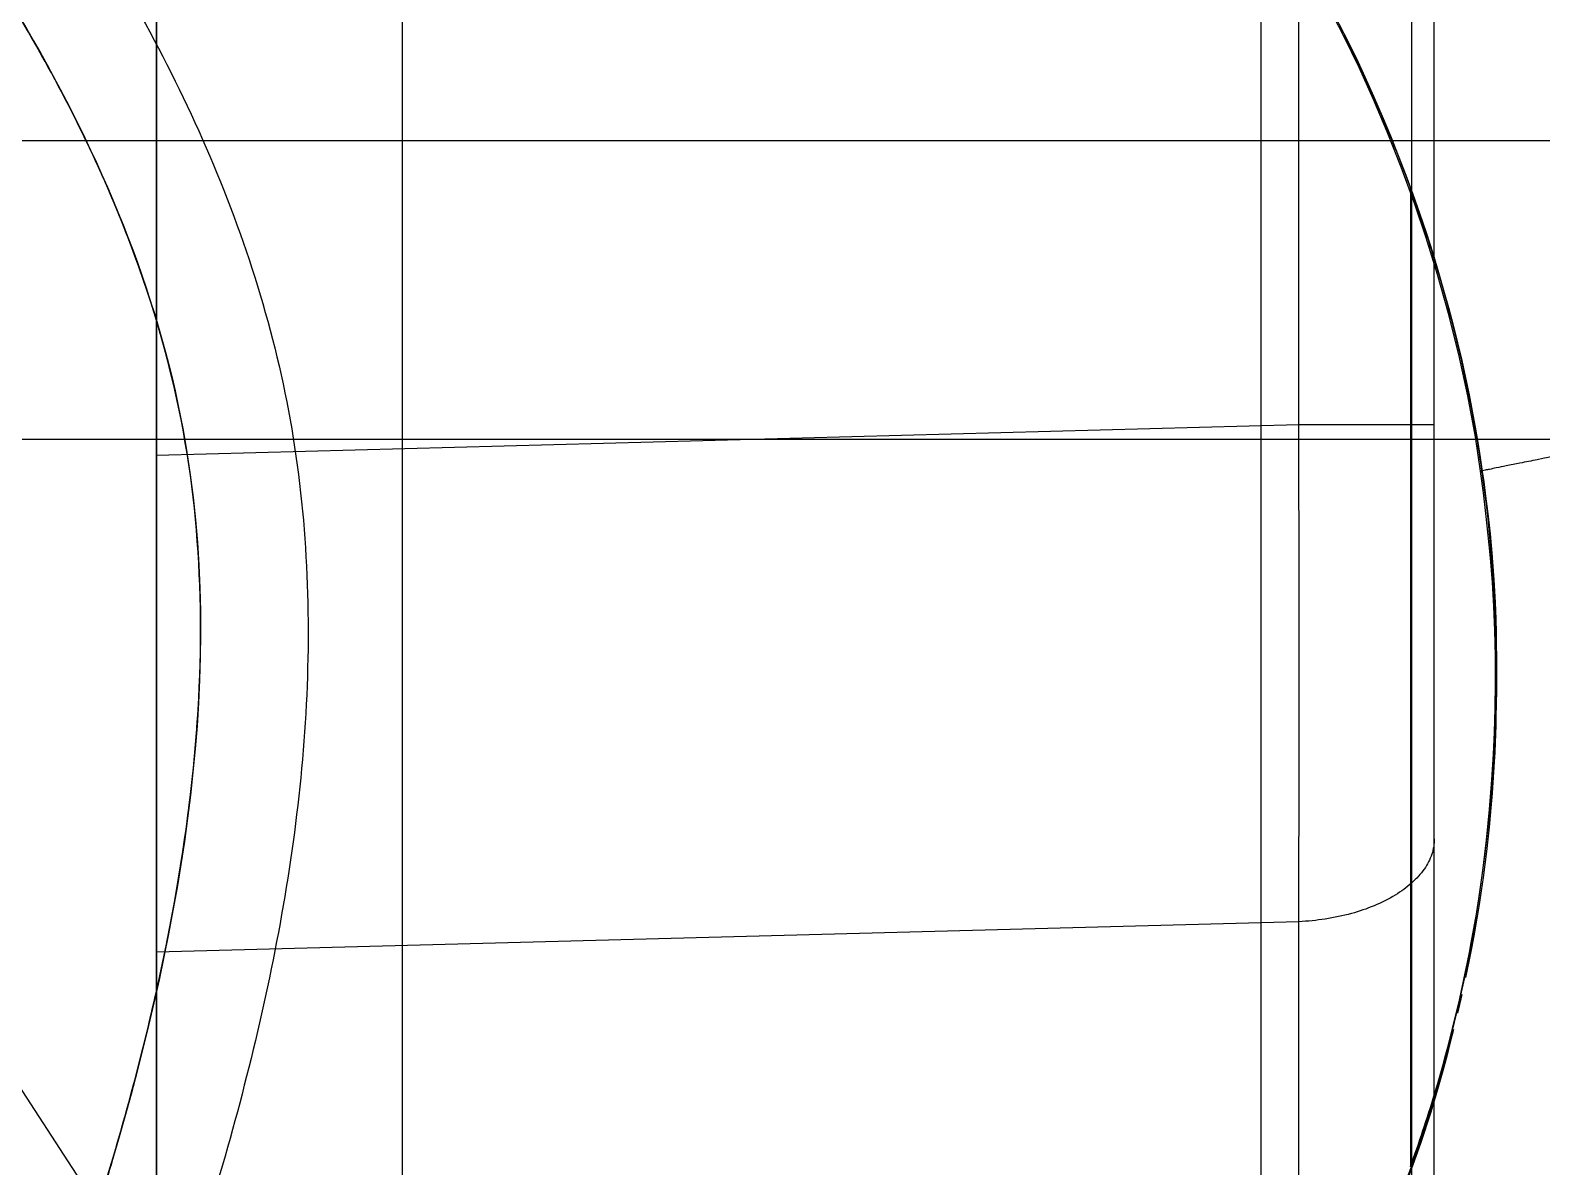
# Model space of a CAD drawing. Header units: millimetres. Extents: x 23075 to 24509, y -21593 to -20579.
# Drawn here: x 23388.79 to 23393.88, y -20958.53 to -20954.71 of the extents above; entities that cross this region are included whole.
import ezdxf

# ---------------------------------------------------------------- set-up
doc = ezdxf.new("R2010")
doc.units = ezdxf.units.MM
doc.header["$LTSCALE"] = 8
doc.layers.add('Cav-cor', color=30, linetype='Continuous')

# ---------------------------------------------------------------- blocks, each defined once
blk = doc.blocks.new('20160901.135302')
at = {"layer": 'Cav-cor', "color": 241}
for p, q in [((-2.7936, -31.62), (-2.7936, -59.3632)), ((-3.62, -73.9832), (-3.62, -34.1646)), ((0.68, -57.5355), (0.68, -36.9096)), ((0.2236, -47.4599), (0.2236, -39.4001)), ((0.097, -52.8448), (0.097, -40.2581)), ((0.6039, -54.002), (0.6039, -44.6495)), ((-4.928, -46.5024), (6.1019, -46.5024)), ((0.5995, -46.6636), (0.5995, -49.9554)), ((0.2236, -47.4599), (-3.62, -47.5627)), ((0.68, -47.4599), (0.2236, -47.4599)), ((-4.928, -47.5074), (6.4489, -47.5074)), ((0.8426, -47.6259), (0.8426, -47.6292)), ((0.8461, -47.6513), (0.8537, -47.7082)), ((0.8891, -48.2424), (0.8893, -48.2739)), ((0.8893, -48.3132), (0.8891, -48.3547)), ((0.8893, -48.2739), (0.8893, -48.3132)), ((0.8891, -48.3547), (0.8885, -48.3972)), ((0.8885, -48.3972), (0.8875, -48.4442)), ((0.2236, -49.1311), (-3.62, -49.2339)), ((0.2236, -57.5212), (0.2236, -49.1311)), ((0.7726, -49.3758), (0.7581, -49.4384)), ((-3.8188, -50.0879), (-4.2618, -49.4069))]:
    blk.add_line(p, q, dxfattribs=at)
for points in [[(0.8355, -47.6158), (0.818, -47.5001), (0.793, -47.3616), (0.7627, -47.2223), (0.7282, -47.0853), (0.691, -46.9541), (0.6523, -46.8299), (0.6143, -46.7176), (0.5689, -46.5931), (0.5217, -46.4734), (0.4757, -46.365), (0.4267, -46.2575), (0.3763, -46.1537), (0.3238, -46.0516), (0.2696, -45.9517), (0.2141, -45.8551), (0.1569, -45.7611), (0.0989, -45.6707)], [(0.3427, -46.0786), (0.3625, -46.1166), (0.388, -46.1668), (0.4165, -46.2253), (0.4459, -46.2882), (0.4753, -46.3537), (0.5043, -46.4206), (0.5322, -46.4874), (0.5588, -46.5538), (0.584, -46.6192), (0.6076, -46.6832), (0.63, -46.7468), (0.6521, -46.8125), (0.6744, -46.882)], [(0.6744, -46.882), (0.6942, -46.9467), (0.7114, -47.006), (0.7276, -47.0643), (0.7432, -47.1236), (0.7581, -47.1835), (0.772, -47.2428), (0.785, -47.3011), (0.7968, -47.358), (0.8077, -47.4133), (0.8175, -47.4671), (0.8264, -47.5192), (0.8343, -47.5693), (0.8413, -47.6167), (0.8461, -47.6513)], [(0.5476, -50.0996), (0.6027, -49.9551), (0.651, -49.8143), (0.6932, -49.6769), (0.7294, -49.5446), (0.7607, -49.417), (0.7846, -49.3084), (0.803, -49.2152), (0.816, -49.1418), (0.8299, -49.0545), (0.8431, -48.9601), (0.8554, -48.8568), (0.8658, -48.7531), (0.8739, -48.6541), (0.8793, -48.5675), (0.8827, -48.4932), (0.885, -48.4137), (0.886, -48.327), (0.8856, -48.2375), (0.8836, -48.1507), (0.8802, -48.0703), (0.8754, -47.9897), (0.8689, -47.9069), (0.8617, -47.8303), (0.8538, -47.758), (0.8452, -47.6883), (0.8366, -47.6243), (0.8355, -47.6158)], [(0.8537, -47.7082), (0.8578, -47.7406), (0.8622, -47.7784), (0.8674, -47.8263), (0.8735, -47.8908), (0.8802, -47.981), (0.8843, -48.0566), (0.8865, -48.1129), (0.8879, -48.1591), (0.8886, -48.1968), (0.8891, -48.2424)], [(0.8875, -48.4442), (0.8868, -48.4705), (0.8858, -48.4989), (0.8846, -48.529), (0.8832, -48.5606), (0.8815, -48.5935), (0.8795, -48.6276), (0.8771, -48.6626), (0.8745, -48.6985), (0.8715, -48.7353), (0.8681, -48.7732), (0.8644, -48.8124), (0.8601, -48.853), (0.8554, -48.895), (0.8501, -48.9382), (0.8443, -48.9824), (0.8379, -49.0273), (0.8309, -49.0727), (0.8233, -49.1189), (0.8151, -49.1661), (0.8061, -49.2147), (0.7961, -49.2654), (0.7852, -49.3182)], [(0.7448, -49.4933), (0.7327, -49.5411), (0.7217, -49.5834), (0.7084, -49.6326), (0.6907, -49.6956)], [(0.6907, -49.6956), (0.6679, -49.7716), (0.6338, -49.877), (0.5925, -49.9931), (0.5584, -50.0823), (0.5306, -50.1508), (0.5047, -50.2116), (0.4764, -50.2757), (0.458, -50.3167)]]:
    blk.add_lwpolyline(points, dxfattribs=at)
for centre, radius, start, end in [((-6.62, -48.3114), 12.5625, 350.17505, 79.74816), ((-6.62, -48.3114), 11.5575, 350.53111, 75.5091), ((-3.8413, -48.2938), 4.7306, 16.8365, 20.1584), ((-3.8486, -48.2989), 4.7391, 10.5131, 16.8693), ((-3.5824, -48.2483), 4.4681, 7.9641, 10.4981), ((-167.1259, -48.2955), 167.3515, 359.713917, 0.286083), ((-3.8058, -48.36), 4.6853, 340.0909, 343.2522)]:
    blk.add_arc(centre, radius, start, end, dxfattribs=at)
for points, knots in [([(2.7333, -51.2277), (2.5672, -50.9196), (2.3333, -50.4487), (2.0653, -49.8013), (1.828, -49.1414), (1.5813, -48.2994), (1.3368, -47.2758), (1.1177, -46.2461), (0.8567, -44.8668), (0.6361, -43.48), (0.4425, -42.0895), (0.2635, -40.6968), (0.0709, -38.9518), (-0.0853, -36.8507), (-0.1248, -35.4461), (-0.1249, -34.7439)], [0, 0, 0, 0, 0.062341, 0.093541, 0.124757, 0.187213, 0.249699, 0.312199, 0.374707, 0.499738, 0.562262, 0.624789, 0.749849, 0.87492, 1, 1, 1, 1]), ([(-5.9265, -43.4307), (-5.6834, -43.6445), (-5.2097, -44.0917), (-4.5491, -44.8162), (-3.9447, -45.597), (-3.4474, -46.4558), (-3.131, -47.4041), (-3.083, -48.4027), (-3.2324, -49.3846), (-3.4133, -50.0203), (-3.5162, -50.3337)], [0, 0, 0, 0, 0.123159, 0.247559, 0.372721, 0.498159, 0.623564, 0.748986, 0.874544, 1, 1, 1, 1]), ([(-5.8399, -54.5158), (-5.6667, -54.1613), (-5.3211, -53.4869), (-4.8234, -52.5187), (-4.3944, -51.6209), (-4.0466, -50.786), (-3.782, -50.0112), (-3.5933, -49.2957), (-3.4844, -48.6316), (-3.4584, -48.006), (-3.5262, -47.4017), (-3.7068, -46.8078), (-3.9935, -46.2091), (-4.3888, -45.5937), (-4.8943, -44.9545), (-5.5084, -44.2796), (-5.9745, -43.838), (-6.2296, -43.6135)], [0, 0, 0, 0, 0.096126, 0.184602, 0.265199, 0.338482, 0.404797, 0.464527, 0.518538, 0.568442, 0.616613, 0.665929, 0.718925, 0.777845, 0.843763, 0.917222, 1, 1, 1, 1]), ([(-5.5171, -44.2877), (-5.3185, -44.4901), (-4.4621, -45.4216), (-3.2068, -47.2655), (-3.5416, -49.1878), (-3.8012, -50.0431), (-3.8174, -50.0951)], [0, 0, 0, 0, 0.133053, 0.588782, 0.974943, 1, 1, 1, 1]), ([(1.7462, -47.4296), (1.7295, -47.3083), (1.6891, -47.0659), (1.6033, -46.7073), (1.5013, -46.3519), (1.3988, -46.061), (1.306, -45.8321), (1.2303, -45.6628), (1.1511, -45.4951), (1.0404, -45.2737), (0.8858, -45.0054), (0.7524, -44.7967), (0.6829, -44.6941)], [0, 0, 0, 0, 0.124046, 0.248752, 0.373509, 0.498531, 0.561109, 0.623733, 0.68642, 0.749122, 0.874482, 1, 1, 1, 1]), ([(0.0994, -45.6701), (0.1777, -45.7892), (0.3104, -46.0062), (0.4727, -46.3408), (0.5589, -46.5531), (0.5995, -46.6636)], [0, 0, 0, 0, 0.383882, 0.683141, 1, 1, 1, 1]), ([(1.7462, -47.4296), (1.683, -47.4418), (1.5532, -47.4685), (1.3621, -47.507), (1.1853, -47.5433), (1.0559, -47.5709), (0.972, -47.5877), (0.9259, -47.5969), (0.892, -47.6038), (0.8684, -47.6087), (0.8532, -47.6117), (0.8428, -47.6136), (0.8384, -47.6143), (0.8354, -47.6152), (0.8355, -47.6158)], [0, 0, 0, 0, 0.207791, 0.427541, 0.629065, 0.790105, 0.854279, 0.905224, 0.94169, 0.966235, 0.982473, 0.992815, 0.998266, 1, 1, 1, 1]), ([(0.6808, -49.7101), (0.7311, -49.5433), (0.8959, -48.8638), (0.9152, -48.1487), (0.8426, -47.6292)], [0, 0, 0, 0, 0.249268, 1, 1, 1, 1]), ([(0.8355, -47.6158), (0.8356, -47.6164), (0.8374, -47.6174), (0.8402, -47.6202), (0.8423, -47.6235), (0.8426, -47.6259)], [0, 0, 0, 0, 0.160811, 0.422244, 1, 1, 1, 1]), ([(4.6265, -48.4989), (4.623, -48.7603), (4.6056, -49.2835), (4.5464, -50.0672), (4.4465, -50.849), (4.287, -51.6249), (4.0551, -52.3892), (3.7409, -53.1335), (3.34, -53.8493), (2.8473, -54.5253), (2.2579, -55.1458), (1.5749, -55.6935), (0.8172, -56.1677), (0.0014, -56.5695), (-0.8597, -56.8999), (-2.0579, -57.2441), (-2.9932, -57.3823), (-3.62, -57.4144)], [0, 0, 0, 0, 0.057408, 0.114885, 0.172476, 0.230318, 0.288592, 0.347524, 0.407346, 0.468316, 0.530695, 0.594644, 0.659999, 0.726527, 0.793992, 0.862204, 1, 1, 1, 1]), ([(0.68, -48.8526), (0.68, -48.87), (0.6737, -48.9063), (0.6469, -48.9571), (0.6042, -49.0036), (0.525, -49.0607), (0.3963, -49.1114), (0.2834, -49.1282), (0.2236, -49.1311)], [0, 0, 0, 0, 0.090162, 0.186665, 0.293849, 0.413823, 0.689825, 1, 1, 1, 1]), ([(4.7816, -50.203), (4.7944, -50.1262), (4.7993, -49.9734), (4.7171, -49.7581), (4.544, -49.5927), (4.2913, -49.4911), (3.9658, -49.4573), (3.5695, -49.4968), (3.1066, -49.6152), (2.5834, -49.8154), (2.0081, -50.0967), (1.1496, -50.5939), (0.024, -51.3785), (-1.3365, -52.4709), (-2.2379, -53.2725), (-2.686, -53.691)], [0, 0, 0, 0, 0.025208, 0.048342, 0.0724, 0.10045, 0.134908, 0.177357, 0.228661, 0.28908, 0.358323, 0.435635, 0.609899, 0.801612, 1, 1, 1, 1])]:
    blk.add_open_spline(points, degree=3, knots=knots, dxfattribs=at)
blk.add_open_spline([(-5.8399, -54.5158), (-5.6598, -54.1472), (-5.2994, -53.4454), (-4.8014, -52.4748), (-4.376, -51.58), (-4.0314, -50.7459), (-3.7701, -49.9722), (-3.5859, -49.261), (-3.482, -48.6061), (-3.4594, -47.995), (-3.5254, -47.4091), (-3.699, -46.8292), (-3.9756, -46.2416), (-4.3634, -45.629), (-4.8649, -44.9893), (-5.4677, -44.3216), (-5.9597, -43.851), (-6.2296, -43.6135)], degree=3, dxfattribs=at)

msp = doc.modelspace()

# ---------------------------------------------------------------- linework, layer by layer
at = {"layer": 'Cav-cor', "color": 241}
msp.add_line((23389.2147, -20736.8851), (23389.2147, -20996.8851), dxfattribs=at)

# ---------------------------------------------------------------- block references
at = {"layer": 'Cav-cor'}
msp.add_blockref('20160901.135302', (23392.8347, -20908.5737), dxfattribs=at)

doc.saveas('drawing.dxf')
